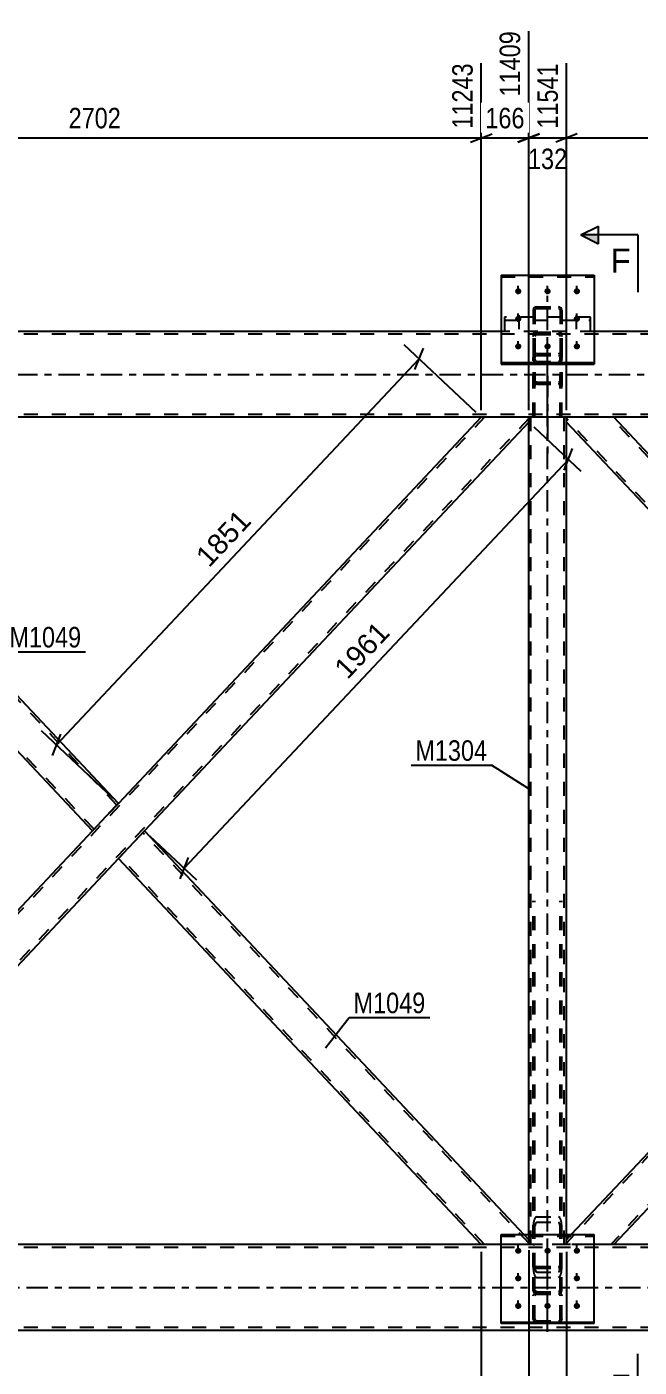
# Model space of a CAD drawing. Header units: millimetres. Extents: x -88 to 753, y -416 to 178.
# Drawn here: x 386.2 to 471.8, y -138.7 to 48.6 of the extents above; entities that cross this region are included whole.
import ezdxf

# ---------------------------------------------------------------- set-up
doc = ezdxf.new("R2010")
doc.units = ezdxf.units.MM
doc.linetypes.add('DXK_LINE_DOT2', pattern=[3.9198, 1.9599, -1.9599])
doc.linetypes.add('DXK_LINE_DOT3', pattern=[5.9187, 2.979, -0.9799, 0.9799, -0.9799])
doc.styles.add('Arial', font='ARIAL.TTF', dxfattribs={"height": 0.2})
doc.styles.add('Arial Narrow', font='ARIALN.TTF', dxfattribs={"height": 0.2})

# ---------------------------------------------------------------- blocks, each defined once
blk = doc.blocks.new('Part-761550090-1788 - 1684')
at = {"color": 2, "linetype": 'Continuous'}
for p, q in [((452.5, -120.22), (465.5, -120.22)), ((452.5, -132.65), (452.5, -120.22)), ((465.5, -132.65), (465.5, -120.22)), ((452.5, -132.43), (465.5, -132.43)), ((465.5, -132.65), (452.5, -132.65))]:
    blk.add_line(p, q, dxfattribs=at)
at = {"color": 7, "linetype": 'DXK_LINE_DOT2'}
blk.add_line((452.5, -120.44), (465.5, -120.44), dxfattribs=at)
blk = doc.blocks.new('Bolt-761550090-1723 - 1684')
at = {"linetype": 'Continuous'}
for points in [[(454.9, -122.89), (454.81, -122.88), (454.72, -122.85), (454.64, -122.81), (454.57, -122.75), (454.52, -122.68), (454.48, -122.6), (454.46, -122.52), (454.46, -122.43), (454.48, -122.35), (454.52, -122.27), (454.57, -122.2), (454.64, -122.14), (454.72, -122.1), (454.81, -122.07), (454.9, -122.06), (454.99, -122.07), (455.08, -122.1), (455.16, -122.14), (455.23, -122.2), (455.28, -122.27), (455.32, -122.35), (455.34, -122.43), (455.34, -122.52), (455.32, -122.6), (455.28, -122.68), (455.23, -122.75), (455.16, -122.81), (455.08, -122.85), (454.99, -122.88)], [(459, -122.89), (458.91, -122.88), (458.82, -122.85), (458.74, -122.81), (458.67, -122.75), (458.62, -122.68), (458.58, -122.6), (458.56, -122.52), (458.56, -122.43), (458.58, -122.35), (458.62, -122.27), (458.67, -122.2), (458.74, -122.14), (458.82, -122.1), (458.91, -122.07), (459, -122.06), (459.09, -122.07), (459.18, -122.1), (459.26, -122.14), (459.33, -122.2), (459.38, -122.27), (459.42, -122.35), (459.44, -122.43), (459.44, -122.52), (459.42, -122.6), (459.38, -122.68), (459.33, -122.75), (459.26, -122.81), (459.18, -122.85), (459.09, -122.88)], [(463.1, -122.89), (463.01, -122.88), (462.92, -122.85), (462.84, -122.81), (462.77, -122.75), (462.72, -122.68), (462.68, -122.6), (462.66, -122.52), (462.66, -122.43), (462.68, -122.35), (462.72, -122.27), (462.77, -122.2), (462.84, -122.14), (462.92, -122.1), (463.01, -122.07), (463.1, -122.06), (463.19, -122.07), (463.28, -122.1), (463.36, -122.14), (463.43, -122.2), (463.48, -122.27), (463.52, -122.35), (463.54, -122.43), (463.54, -122.52), (463.52, -122.6), (463.48, -122.68), (463.43, -122.75), (463.36, -122.81), (463.28, -122.85), (463.19, -122.88)], [(454.9, -126.74), (454.81, -126.73), (454.72, -126.7), (454.64, -126.66), (454.57, -126.6), (454.52, -126.53), (454.48, -126.45), (454.46, -126.37), (454.46, -126.28), (454.48, -126.2), (454.52, -126.12), (454.57, -126.05), (454.64, -125.99), (454.72, -125.95), (454.81, -125.92), (454.9, -125.91), (454.99, -125.92), (455.08, -125.95), (455.16, -125.99), (455.23, -126.05), (455.28, -126.12), (455.32, -126.2), (455.34, -126.28), (455.34, -126.37), (455.32, -126.45), (455.28, -126.53), (455.23, -126.6), (455.16, -126.66), (455.08, -126.7), (454.99, -126.73)], [(463.1, -126.74), (463.01, -126.73), (462.92, -126.7), (462.84, -126.66), (462.77, -126.6), (462.72, -126.53), (462.68, -126.45), (462.66, -126.37), (462.66, -126.28), (462.68, -126.2), (462.72, -126.12), (462.77, -126.05), (462.84, -125.99), (462.92, -125.95), (463.01, -125.92), (463.1, -125.91), (463.19, -125.92), (463.28, -125.95), (463.36, -125.99), (463.43, -126.05), (463.48, -126.12), (463.52, -126.2), (463.54, -126.28), (463.54, -126.37), (463.52, -126.45), (463.48, -126.53), (463.43, -126.6), (463.36, -126.66), (463.28, -126.7), (463.19, -126.73)], [(454.9, -130.59), (454.81, -130.58), (454.72, -130.56), (454.64, -130.51), (454.57, -130.46), (454.52, -130.39), (454.48, -130.31), (454.46, -130.22), (454.46, -130.14), (454.48, -130.05), (454.52, -129.97), (454.57, -129.9), (454.64, -129.84), (454.72, -129.8), (454.81, -129.77), (454.9, -129.76), (454.99, -129.77), (455.08, -129.8), (455.16, -129.84), (455.23, -129.9), (455.28, -129.97), (455.32, -130.05), (455.34, -130.14), (455.34, -130.22), (455.32, -130.31), (455.28, -130.39), (455.23, -130.46), (455.16, -130.51), (455.08, -130.56), (454.99, -130.58)], [(459, -130.59), (458.91, -130.58), (458.82, -130.56), (458.74, -130.51), (458.67, -130.46), (458.62, -130.39), (458.58, -130.31), (458.56, -130.22), (458.56, -130.14), (458.58, -130.05), (458.62, -129.97), (458.67, -129.9), (458.74, -129.84), (458.82, -129.8), (458.91, -129.77), (459, -129.76), (459.09, -129.77), (459.18, -129.8), (459.26, -129.84), (459.33, -129.9), (459.38, -129.97), (459.42, -130.05), (459.44, -130.14), (459.44, -130.22), (459.42, -130.31), (459.38, -130.39), (459.33, -130.46), (459.26, -130.51), (459.18, -130.56), (459.09, -130.58)], [(463.1, -130.59), (463.01, -130.58), (462.92, -130.56), (462.84, -130.51), (462.77, -130.46), (462.72, -130.39), (462.68, -130.31), (462.66, -130.22), (462.66, -130.14), (462.68, -130.05), (462.72, -129.97), (462.77, -129.9), (462.84, -129.84), (462.92, -129.8), (463.01, -129.77), (463.1, -129.76), (463.19, -129.77), (463.28, -129.8), (463.36, -129.84), (463.43, -129.9), (463.48, -129.97), (463.52, -130.05), (463.54, -130.14), (463.54, -130.22), (463.52, -130.31), (463.48, -130.39), (463.43, -130.46), (463.36, -130.51), (463.28, -130.56), (463.19, -130.58)]]:
    blk.add_hatch(color=1, dxfattribs=at).paths.add_polyline_path(points)
at = {"color": 1, "linetype": 'Continuous'}
for p, q in [((454.9, -122.87), (454.9, -121.73)), ((459, -122.87), (459, -121.73)), ((463.1, -122.87), (463.1, -121.73)), ((454.9, -126.72), (454.9, -125.59)), ((463.1, -126.72), (463.1, -125.59)), ((454.9, -130.58), (454.9, -129.44)), ((459, -130.58), (459, -129.44)), ((463.1, -130.58), (463.1, -129.44))]:
    blk.add_line(p, q, dxfattribs=at)
blk = doc.blocks.new('Bolt-761550090-1900 - 1684')
at = {"color": 1, "linetype": 'DXK_LINE_DOT2'}
blk.add_line((455, 8.26), (455, 5.32), dxfattribs=at)
blk = doc.blocks.new('Part-761550090-1738 - 1684')
at = {"color": 7, "linetype": 'DXK_LINE_DOT2'}
for p, q in [((465, 8), (453, 8)), ((453, 8), (453, 6.18)), ((453, 7.55), (465, 7.55)), ((465, 6.18), (465, 8))]:
    blk.add_line(p, q, dxfattribs=at)
blk = doc.blocks.new('Part-761550090-1875 - 1684')
at = {"color": 7, "linetype": 'DXK_LINE_DOT2'}
for p, q in [((457, -124.72), (457, -73.56)), ((457.24, -124.72), (457.24, -73.56)), ((460.76, -124.72), (460.76, -73.56)), ((461, -124.72), (461, -73.56)), ((457.48, -117.71), (457.3, -117.82)), ((457.48, -117.71), (460.52, -117.71)), ((460.7, -117.82), (460.52, -117.71)), ((457.04, -118.64), (457, -119.22)), ((457.24, -119.22), (457.26, -118.93)), ((457.39, -118.52), (457.48, -118.46)), ((457.48, -118.46), (460.52, -118.46)), ((460.52, -118.46), (460.61, -118.52)), ((460.74, -118.93), (460.76, -119.22)), ((461, -119.22), (460.96, -118.64)), ((457, -121.6), (457.24, -121.6)), ((461, -121.6), (460.76, -121.6)), ((457, -124.72), (457.04, -125.3)), ((457.26, -125.01), (457.24, -124.72)), ((457.48, -125.48), (457.39, -125.42)), ((457.48, -125.48), (460.52, -125.48)), ((460.61, -125.42), (460.52, -125.48)), ((460.76, -124.72), (460.74, -125.01)), ((460.96, -125.3), (461, -124.72)), ((457.3, -126.12), (457.39, -126.18)), ((457.39, -126.18), (457.48, -126.23)), ((457.48, -126.23), (460.52, -126.23)), ((460.52, -126.23), (460.69, -126.13)), ((460.69, -126.13), (460.7, -126.12))]:
    blk.add_line(p, q, dxfattribs=at)
for centre, radius, start, end in [((458.87, -118.77), 1.84, 148.9118, 175.8159), ((459.12, -118.77), 1.84, 4.1841, 31.0882), ((458.18, -119), 0.921, 148.9118, 175.8159), ((459.82, -119), 0.921, 4.1841, 31.0882), ((458.87, -125.17), 1.84, 184.1841, 211.0882), ((458.18, -124.95), 0.921, 184.1841, 211.0882), ((459.82, -124.95), 0.921, 328.9118, 355.8159), ((459.12, -125.17), 1.84, 328.9118, 355.8159)]:
    blk.add_arc(centre, radius, start, end, dxfattribs=at)
blk = doc.blocks.new('Bolt-761550090-1901 - 1684')
at = {"color": 1, "linetype": 'DXK_LINE_DOT2'}
blk.add_line((463, 8.26), (463, 5.32), dxfattribs=at)
blk = doc.blocks.new('Part-761550090-1803 - 1684')
at = {"color": 7, "linetype": 'DXK_LINE_DOT2'}
for p, q in [((587.64, -121.6), (-27.5, -121.6)), ((465.5, -121.6), (452.5, -121.6)), ((587.64, -122), (-40, -122)), ((587.64, -133.2), (-40, -133.2))]:
    blk.add_line(p, q, dxfattribs=at)
at = {"color": 2, "linetype": 'Continuous'}
for p, q in [((452.5, -121.6), (225.5, -121.6)), ((581.4, -121.6), (465.5, -121.6)), ((587.64, -133.6), (-40, -133.6))]:
    blk.add_line(p, q, dxfattribs=at)
at = {"color": 7, "linetype": 'DXK_LINE_DOT3'}
blk.add_line((-40, -127.6), (587.64, -127.6), dxfattribs=at)
blk = doc.blocks.new('Part-761550090-1818 - 1684')
at = {"color": 2, "linetype": 'Continuous'}
for p, q in [((452.5, 6), (225.5, 6)), ((587.64, 6), (465.5, 6)), ((581.4, -6), (0, -6))]:
    blk.add_line(p, q, dxfattribs=at)
at = {"color": 7, "linetype": 'DXK_LINE_DOT2'}
for p, q in [((465.5, 6), (452.5, 6)), ((587.64, 5.6), (0, 5.6)), ((587.64, -5.6), (0, -5.6))]:
    blk.add_line(p, q, dxfattribs=at)
at = {"color": 7, "linetype": 'DXK_LINE_DOT3'}
blk.add_line((0, 0), (587.64, 0), dxfattribs=at)
blk = doc.blocks.new('Part-761550090-1859 - 1684')
at = {"color": 7, "linetype": 'DXK_LINE_DOT2'}
for p, q in [((457.3, 9.39), (457.14, 9.29)), ((457.48, 9.42), (457.3, 9.39)), ((457.48, 9.42), (460.52, 9.42)), ((460.7, 9.39), (460.52, 9.42)), ((460.86, 9.29), (460.7, 9.39)), ((457.04, 9.14), (457, 8.97)), ((457, 8.97), (457, 2.07)), ((457.14, 9.29), (457.04, 9.14)), ((457.24, 8.97), (457.26, 9.06)), ((457.24, 8.97), (457.24, 2.07)), ((457.26, 9.06), (457.31, 9.13)), ((457.31, 9.13), (457.39, 9.18)), ((457.39, 9.18), (457.48, 9.2)), ((457.48, 9.2), (460.52, 9.2)), ((460.52, 9.2), (460.61, 9.18)), ((460.61, 9.18), (460.69, 9.13)), ((460.69, 9.13), (460.74, 9.06)), ((460.74, 9.06), (460.76, 8.97)), ((460.76, 8.97), (460.76, 2.07)), ((460.96, 9.14), (460.86, 9.29)), ((461, 8.97), (460.96, 9.14)), ((461, 8.97), (461, 2.07)), ((457, 6.11), (457.04, 5.94)), ((457.04, 5.94), (457.14, 5.79)), ((457.14, 5.79), (457.3, 5.7)), ((457.26, 6.03), (457.24, 6.11)), ((457.31, 5.95), (457.26, 6.03)), ((457.3, 5.78), (457.48, 5.81)), ((457.3, 5.7), (457.48, 5.66)), ((457.39, 5.91), (457.31, 5.95)), ((457.48, 5.89), (457.39, 5.91)), ((457.48, 5.89), (460.52, 5.89)), ((457.48, 5.81), (460.52, 5.81)), ((457.48, 5.66), (460.52, 5.66)), ((460.61, 5.91), (460.52, 5.89)), ((460.52, 5.81), (460.7, 5.78)), ((460.52, 5.66), (460.7, 5.7)), ((460.69, 5.95), (460.61, 5.91)), ((460.74, 6.03), (460.69, 5.95)), ((460.7, 5.7), (460.86, 5.79)), ((460.76, 6.11), (460.74, 6.03)), ((460.86, 5.79), (460.96, 5.94)), ((460.96, 5.94), (461, 6.11)), ((457, 5.3), (457.04, 5.5)), ((457.26, 5.4), (457.24, 5.3)), ((457.31, 5.48), (457.26, 5.4)), ((457.39, 5.54), (457.31, 5.48)), ((457.48, 5.56), (457.39, 5.54)), ((457.48, 5.56), (460.52, 5.56)), ((460.61, 5.54), (460.52, 5.56)), ((460.69, 5.48), (460.61, 5.54)), ((460.74, 5.4), (460.69, 5.48)), ((460.76, 5.3), (460.74, 5.4)), ((460.96, 5.5), (461, 5.3)), ((457.04, 1.87), (457, 2.07)), ((457.24, 2.07), (457.26, 1.97)), ((457.26, 1.97), (457.31, 1.89)), ((457.31, 1.89), (457.39, 1.83)), ((460.61, 1.83), (460.69, 1.89)), ((460.69, 1.89), (460.74, 1.97)), ((460.74, 1.97), (460.76, 2.07)), ((461, 2.07), (460.96, 1.87)), ((457.48, 1.56), (457.3, 1.6)), ((457.39, 1.83), (457.48, 1.81)), ((457.48, 1.81), (460.52, 1.81)), ((457.48, 1.56), (460.52, 1.56)), ((460.52, 1.81), (460.61, 1.83)), ((460.7, 1.6), (460.52, 1.56))]:
    blk.add_line(p, q, dxfattribs=at)
at = {"color": 7, "linetype": 'DXK_LINE_DOT3'}
blk.add_line((459, 0.27), (459, 10.96), dxfattribs=at)
at = {"color": 7, "linetype": 'DXK_LINE_DOT2'}
for centre, start, end in [((457.5, 5.32), 114.32, 159.2417), ((460.5, 5.32), 20.7583, 65.68), ((457.5, 2.05), 200.7583, 245.68), ((460.5, 2.05), 294.32, 339.2417)]:
    blk.add_arc(centre, 0.496, start, end, dxfattribs=at)
blk = doc.blocks.new('Part-761550090-1860 - 1684')
at = {"color": 7, "linetype": 'DXK_LINE_DOT3'}
blk.add_line((459, -133.82), (459, -123.12), dxfattribs=at)
at = {"color": 7, "linetype": 'DXK_LINE_DOT2'}
for p, q in [((457.04, -124.94), (457, -125.12)), ((457, -132.02), (457, -125.12)), ((457.14, -124.8), (457.04, -124.94)), ((457.3, -124.7), (457.14, -124.8)), ((457.24, -125.12), (457.26, -125.03)), ((457.24, -132.02), (457.24, -125.12)), ((457.26, -125.03), (457.31, -124.96)), ((457.48, -124.67), (457.3, -124.7)), ((457.31, -124.96), (457.39, -124.91)), ((457.39, -124.91), (457.48, -124.89)), ((457.48, -124.67), (460.52, -124.67)), ((457.48, -124.89), (460.52, -124.89)), ((460.7, -124.7), (460.52, -124.67)), ((460.52, -124.89), (460.61, -124.91)), ((460.61, -124.91), (460.69, -124.96)), ((460.69, -124.96), (460.74, -125.03)), ((460.86, -124.8), (460.7, -124.7)), ((460.74, -125.03), (460.76, -125.12)), ((460.76, -132.02), (460.76, -125.12)), ((460.96, -124.94), (460.86, -124.8)), ((461, -125.12), (460.96, -124.94)), ((461, -132.02), (461, -125.12)), ((457, -127.97), (457.04, -128.15)), ((457, -128.78), (457.04, -128.59)), ((457.04, -128.15), (457.14, -128.29)), ((457.14, -128.29), (457.3, -128.39)), ((457.26, -128.06), (457.24, -127.97)), ((457.26, -128.68), (457.24, -128.78)), ((457.31, -128.13), (457.26, -128.06)), ((457.31, -128.6), (457.26, -128.68)), ((457.3, -128.31), (457.48, -128.27)), ((457.3, -128.39), (457.48, -128.42)), ((457.39, -128.18), (457.31, -128.13)), ((457.39, -128.55), (457.31, -128.6)), ((457.48, -128.2), (457.39, -128.18)), ((457.48, -128.53), (457.39, -128.55)), ((457.48, -128.2), (460.52, -128.2)), ((457.48, -128.27), (460.52, -128.27)), ((457.48, -128.42), (460.52, -128.42)), ((457.48, -128.53), (460.52, -128.53)), ((460.61, -128.18), (460.52, -128.2)), ((460.52, -128.27), (460.7, -128.31)), ((460.52, -128.42), (460.7, -128.39)), ((460.61, -128.55), (460.52, -128.53)), ((460.69, -128.13), (460.61, -128.18)), ((460.69, -128.6), (460.61, -128.55)), ((460.74, -128.06), (460.69, -128.13)), ((460.74, -128.68), (460.69, -128.6)), ((460.7, -128.39), (460.86, -128.29)), ((460.76, -127.97), (460.74, -128.06)), ((460.76, -128.78), (460.74, -128.68)), ((460.86, -128.29), (460.96, -128.15)), ((460.96, -128.15), (461, -127.97)), ((460.96, -128.59), (461, -128.78)), ((457.04, -132.21), (457, -132.02)), ((457.24, -132.02), (457.26, -132.12)), ((457.26, -132.12), (457.31, -132.2)), ((457.48, -132.53), (457.3, -132.49)), ((457.31, -132.2), (457.39, -132.25)), ((457.39, -132.25), (457.48, -132.27)), ((457.48, -132.27), (460.52, -132.27)), ((457.48, -132.53), (460.52, -132.53)), ((460.52, -132.27), (460.61, -132.25)), ((460.7, -132.49), (460.52, -132.53)), ((460.61, -132.25), (460.69, -132.2)), ((460.69, -132.2), (460.74, -132.12)), ((460.74, -132.12), (460.76, -132.02)), ((461, -132.02), (460.96, -132.21))]:
    blk.add_line(p, q, dxfattribs=at)
for centre, start, end in [((457.5, -128.76), 114.32, 159.2417), ((460.5, -128.76), 20.7583, 65.68), ((457.5, -132.04), 200.7583, 245.68), ((460.5, -132.04), 294.32, 339.2417)]:
    blk.add_arc(centre, 0.496, start, end, dxfattribs=at)
blk = doc.blocks.new('Bolt-761550090-1899 - 1684')
at = {"linetype": 'Continuous'}
for points in [[(454.9, 11.2), (454.81, 11.21), (454.72, 11.24), (454.64, 11.28), (454.57, 11.34), (454.52, 11.41), (454.48, 11.49), (454.46, 11.57), (454.46, 11.66), (454.48, 11.74), (454.52, 11.82), (454.57, 11.89), (454.64, 11.95), (454.72, 11.99), (454.81, 12.02), (454.9, 12.03), (454.99, 12.02), (455.08, 11.99), (455.16, 11.95), (455.23, 11.89), (455.28, 11.82), (455.32, 11.74), (455.34, 11.66), (455.34, 11.57), (455.32, 11.49), (455.28, 11.41), (455.23, 11.34), (455.16, 11.28), (455.08, 11.24), (454.99, 11.21)], [(459, 11.2), (458.91, 11.21), (458.82, 11.24), (458.74, 11.28), (458.67, 11.34), (458.62, 11.41), (458.58, 11.49), (458.56, 11.57), (458.56, 11.66), (458.58, 11.74), (458.62, 11.82), (458.67, 11.89), (458.74, 11.95), (458.82, 11.99), (458.91, 12.02), (459, 12.03), (459.09, 12.02), (459.18, 11.99), (459.26, 11.95), (459.33, 11.89), (459.38, 11.82), (459.42, 11.74), (459.44, 11.66), (459.44, 11.57), (459.42, 11.49), (459.38, 11.41), (459.33, 11.34), (459.26, 11.28), (459.18, 11.24), (459.09, 11.21)], [(463.1, 11.2), (463.01, 11.21), (462.92, 11.24), (462.84, 11.28), (462.77, 11.34), (462.72, 11.41), (462.68, 11.49), (462.66, 11.57), (462.66, 11.66), (462.68, 11.74), (462.72, 11.82), (462.77, 11.89), (462.84, 11.95), (462.92, 11.99), (463.01, 12.02), (463.1, 12.03), (463.19, 12.02), (463.28, 11.99), (463.36, 11.95), (463.43, 11.89), (463.48, 11.82), (463.52, 11.74), (463.54, 11.66), (463.54, 11.57), (463.52, 11.49), (463.48, 11.41), (463.43, 11.34), (463.36, 11.28), (463.28, 11.24), (463.19, 11.21)], [(454.9, 7.35), (454.81, 7.36), (454.72, 7.38), (454.64, 7.43), (454.57, 7.48), (454.52, 7.55), (454.48, 7.63), (454.46, 7.72), (454.46, 7.8), (454.48, 7.89), (454.52, 7.97), (454.57, 8.04), (454.64, 8.1), (454.72, 8.14), (454.81, 8.17), (454.9, 8.17), (454.99, 8.17), (455.08, 8.14), (455.16, 8.1), (455.23, 8.04), (455.28, 7.97), (455.32, 7.89), (455.34, 7.8), (455.34, 7.72), (455.32, 7.63), (455.28, 7.55), (455.23, 7.48), (455.16, 7.43), (455.08, 7.38), (454.99, 7.36)], [(463.1, 7.35), (463.01, 7.36), (462.92, 7.38), (462.84, 7.43), (462.77, 7.48), (462.72, 7.55), (462.68, 7.63), (462.66, 7.72), (462.66, 7.8), (462.68, 7.89), (462.72, 7.97), (462.77, 8.04), (462.84, 8.1), (462.92, 8.14), (463.01, 8.17), (463.1, 8.17), (463.19, 8.17), (463.28, 8.14), (463.36, 8.1), (463.43, 8.04), (463.48, 7.97), (463.52, 7.89), (463.54, 7.8), (463.54, 7.72), (463.52, 7.63), (463.48, 7.55), (463.43, 7.48), (463.36, 7.43), (463.28, 7.38), (463.19, 7.36)], [(454.9, 3.49), (454.81, 3.5), (454.72, 3.53), (454.64, 3.57), (454.57, 3.63), (454.52, 3.7), (454.48, 3.78), (454.46, 3.86), (454.46, 3.95), (454.48, 4.04), (454.52, 4.11), (454.57, 4.18), (454.64, 4.24), (454.72, 4.29), (454.81, 4.31), (454.9, 4.32), (454.99, 4.31), (455.08, 4.29), (455.16, 4.24), (455.23, 4.18), (455.28, 4.11), (455.32, 4.04), (455.34, 3.95), (455.34, 3.86), (455.32, 3.78), (455.28, 3.7), (455.23, 3.63), (455.16, 3.57), (455.08, 3.53), (454.99, 3.5)], [(459, 3.49), (458.91, 3.5), (458.82, 3.53), (458.74, 3.57), (458.67, 3.63), (458.62, 3.7), (458.58, 3.78), (458.56, 3.86), (458.56, 3.95), (458.58, 4.04), (458.62, 4.11), (458.67, 4.18), (458.74, 4.24), (458.82, 4.29), (458.91, 4.31), (459, 4.32), (459.09, 4.31), (459.18, 4.29), (459.26, 4.24), (459.33, 4.18), (459.38, 4.11), (459.42, 4.04), (459.44, 3.95), (459.44, 3.86), (459.42, 3.78), (459.38, 3.7), (459.33, 3.63), (459.26, 3.57), (459.18, 3.53), (459.09, 3.5)], [(463.1, 3.49), (463.01, 3.5), (462.92, 3.53), (462.84, 3.57), (462.77, 3.63), (462.72, 3.7), (462.68, 3.78), (462.66, 3.86), (462.66, 3.95), (462.68, 4.04), (462.72, 4.11), (462.77, 4.18), (462.84, 4.24), (462.92, 4.29), (463.01, 4.31), (463.1, 4.32), (463.19, 4.31), (463.28, 4.29), (463.36, 4.24), (463.43, 4.18), (463.48, 4.11), (463.52, 4.04), (463.54, 3.95), (463.54, 3.86), (463.52, 3.78), (463.48, 3.7), (463.43, 3.63), (463.36, 3.57), (463.28, 3.53), (463.19, 3.5)]]:
    blk.add_hatch(color=1, dxfattribs=at).paths.add_polyline_path(points)
at = {"color": 1, "linetype": 'Continuous'}
for p, q in [((454.9, 11.22), (454.9, 12.35)), ((459, 11.22), (459, 12.35)), ((463.1, 11.22), (463.1, 12.35)), ((454.9, 7.36), (454.9, 8.5)), ((463.1, 7.36), (463.1, 8.5)), ((454.9, 3.51), (454.9, 4.65)), ((459, 3.51), (459, 4.65)), ((463.1, 3.51), (463.1, 4.65))]:
    blk.add_line(p, q, dxfattribs=at)
blk = doc.blocks.new('Part-761550090-1917 - 1684')
at = {"color": 2, "linetype": 'Continuous'}
for p, q in [((399, -67.65), (402.62, -63.8)), ((402.62, -63.8), (455.68, -120.22)), ((449.73, -121.6), (399, -67.65))]:
    blk.add_line(p, q, dxfattribs=at)
at = {"color": 7, "linetype": 'DXK_LINE_DOT2'}
for p, q in [((456.36, -121.41), (402.4, -64.03)), ((399.22, -67.42), (399.24, -67.4)), ((450.17, -121.6), (399.22, -67.42)), ((456.36, -121.6), (449.73, -121.6)), ((455.68, -120.22), (456.36, -120.94)), ((456.36, -120.94), (456.36, -121.6))]:
    blk.add_line(p, q, dxfattribs=at)
blk = doc.blocks.new('Part-761550090-1992 - 1684')
at = {"color": 7, "linetype": 'DXK_LINE_DOT3'}
blk.add_line((459, -131.6), (459, 4), dxfattribs=at)
at = {"color": 7, "linetype": 'DXK_LINE_DOT2'}
for p, q in [((461.64, -6), (456.36, -6)), ((456.36, -6.66), (456.36, -6)), ((456.68, -121.6), (456.68, -6)), ((461.32, -121.6), (461.32, -6)), ((461.64, -6.66), (461.64, -6)), ((456.36, -121.6), (456.36, -120.22)), ((461.64, -121.6), (456.36, -121.6)), ((461.64, -121.6), (461.64, -120.22))]:
    blk.add_line(p, q, dxfattribs=at)
at = {"color": 2, "linetype": 'Continuous'}
for p, q in [((456.36, -120.22), (456.36, -6.66)), ((461.64, -120.22), (461.64, -6.66))]:
    blk.add_line(p, q, dxfattribs=at)
blk = doc.blocks.new('Part-761550090-2017 - 1684')
at = {"color": 7, "linetype": 'DXK_LINE_DOT3'}
blk.add_line((459, -4.29), (459, 4.19), dxfattribs=at)
at = {"color": 7, "linetype": 'DXK_LINE_DOT2'}
for p, q in [((457.04, 2.59), (457, 2.39)), ((457, -5.91), (457, 2.39)), ((457.24, 2.39), (457.26, 2.49)), ((457.24, -5.91), (457.24, 2.39)), ((457.26, 2.49), (457.31, 2.58)), ((457.48, 2.91), (457.3, 2.87)), ((457.31, 2.58), (457.39, 2.63)), ((457.39, 2.63), (457.48, 2.65)), ((457.48, 2.91), (460.52, 2.91)), ((457.48, 2.65), (460.52, 2.65)), ((460.7, 2.87), (460.52, 2.91)), ((460.52, 2.65), (460.61, 2.63)), ((460.61, 2.63), (460.69, 2.58)), ((460.69, 2.58), (460.74, 2.49)), ((460.74, 2.49), (460.76, 2.39)), ((460.76, -5.91), (460.76, 2.39)), ((461, 2.39), (460.96, 2.59)), ((461, -5.91), (461, 2.39)), ((457, -0.84), (457.04, -1.04)), ((457.26, -0.94), (457.24, -0.84)), ((457.31, -1.02), (457.26, -0.94)), ((457.3, -1.31), (457.48, -1.35)), ((457.39, -1.08), (457.31, -1.02)), ((457.48, -1.1), (457.39, -1.08)), ((457.48, -1.1), (460.52, -1.1)), ((457.48, -1.35), (460.52, -1.35)), ((460.61, -1.08), (460.52, -1.1)), ((460.52, -1.35), (460.7, -1.31)), ((460.69, -1.02), (460.61, -1.08)), ((460.74, -0.94), (460.69, -1.02)), ((460.76, -0.84), (460.74, -0.94)), ((460.96, -1.04), (461, -0.84))]:
    blk.add_line(p, q, dxfattribs=at)
for centre, start, end in [((457.5, 2.41), 114.3238, 159.2452), ((460.5, 2.41), 20.7548, 65.6762), ((457.5, -0.86), 200.7548, 245.6762), ((460.5, -0.86), 294.3238, 339.2452)]:
    blk.add_arc(centre, 0.496, start, end, dxfattribs=at)
blk = doc.blocks.new('Part-761550090-2018 - 1684')
at = {"color": 7, "linetype": 'DXK_LINE_DOT2'}
for p, q in [((457, 4.23), (457, -2.16)), ((457.24, 4.23), (457.24, -2.16)), ((460.76, 4.23), (460.76, -2.16)), ((461, 4.23), (461, -2.16)), ((457.03, -1.35), (457, -1.42)), ((457.14, -1.3), (457.03, -1.35)), ((457.29, -1.26), (457.14, -1.3)), ((457.24, -1.42), (457.26, -1.38)), ((457.26, -1.38), (457.31, -1.36)), ((457.48, -1.25), (457.29, -1.26)), ((457.31, -1.36), (457.39, -1.34)), ((457.39, -1.34), (457.48, -1.33)), ((457.48, -1.25), (460.52, -1.25)), ((457.48, -1.33), (460.52, -1.33)), ((460.7, -1.26), (460.52, -1.25)), ((460.52, -1.33), (460.61, -1.34)), ((460.61, -1.34), (460.69, -1.36)), ((460.69, -1.36), (460.74, -1.38)), ((460.86, -1.3), (460.7, -1.26)), ((460.74, -1.38), (460.76, -1.42)), ((460.96, -1.35), (460.86, -1.3)), ((461, -1.42), (460.96, -1.35))]:
    blk.add_line(p, q, dxfattribs=at)
at = {"color": 7, "linetype": 'DXK_LINE_DOT3'}
blk.add_line((459, -0.21), (459, -11.33), dxfattribs=at)
blk = doc.blocks.new('Part-761550090-2021 - 1684')
at = {"color": 2, "linetype": 'Continuous'}
for p, q in [((452.5, 13.87), (465.5, 13.87)), ((452.5, 13.87), (452.5, 1.43)), ((465.5, 13.87), (465.5, 1.43)), ((452.5, 1.65), (465.5, 1.65)), ((452.5, 1.43), (465.5, 1.43))]:
    blk.add_line(p, q, dxfattribs=at)
at = {"color": 7, "linetype": 'DXK_LINE_DOT2'}
blk.add_line((452.5, 13.65), (465.5, 13.65), dxfattribs=at)
blk = doc.blocks.new('Part-761550090-2068 - 1684')
at = {"color": 7, "linetype": 'DXK_LINE_DOT2'}
for p, q in [((450.17, -6), (341.64, -121.41)), ((456.36, -6.19), (347.83, -121.6)), ((456.36, -6), (449.73, -6)), ((399, -59.95), (395.38, -63.8)), ((402.62, -63.8), (399, -67.65)), ((348.27, -121.6), (341.64, -121.6))]:
    blk.add_line(p, q, dxfattribs=at)
at = {"color": 2, "linetype": 'Continuous'}
for p, q in [((449.73, -6), (399, -59.95)), ((456.36, -6.66), (402.62, -63.8)), ((456.36, -6.66), (456.36, -6)), ((395.38, -63.8), (341.64, -120.94)), ((399, -67.65), (348.27, -121.6)), ((341.64, -121.6), (341.64, -120.94))]:
    blk.add_line(p, q, dxfattribs=at)
blk = doc.blocks.new('Part-761550090-2073 - 1684')
at = {"color": 2, "linetype": 'Continuous'}
for p, q in [((341.64, -6.66), (341.64, -6)), ((395.38, -63.8), (341.64, -6.66)), ((399, -59.95), (348.27, -6)), ((398.56, -60.41), (395.38, -63.8)), ((399, -59.95), (398.56, -60.41))]:
    blk.add_line(p, q, dxfattribs=at)
at = {"color": 7, "linetype": 'DXK_LINE_DOT2'}
for p, q in [((348.27, -6), (341.64, -6)), ((395.6, -63.57), (341.64, -6.19)), ((398.78, -60.18), (347.83, -6)), ((398.97, -59.98), (398.56, -60.41)), ((395.6, -63.57), (395.61, -63.55))]:
    blk.add_line(p, q, dxfattribs=at)
blk = doc.blocks.new('Part-761550090-2078 - 1684')
at = {"color": 2, "linetype": 'Continuous'}
for p, q in [((461.64, -6.66), (461.64, -6)), ((515.38, -63.8), (461.64, -6.66)), ((519, -59.95), (468.27, -6)), ((518.56, -60.41), (515.38, -63.8)), ((519, -59.95), (518.56, -60.41))]:
    blk.add_line(p, q, dxfattribs=at)
at = {"color": 7, "linetype": 'DXK_LINE_DOT2'}
for p, q in [((468.27, -6), (461.64, -6)), ((515.6, -63.57), (461.64, -6.19)), ((518.78, -60.18), (467.83, -6)), ((518.97, -59.98), (518.56, -60.41)), ((515.6, -63.57), (515.61, -63.55))]:
    blk.add_line(p, q, dxfattribs=at)
blk = doc.blocks.new('Part-761550090-2093 - 1684')
at = {"color": 7, "linetype": 'DXK_LINE_DOT2'}
for p, q in [((570.17, -6), (461.64, -121.41)), ((576.36, -6.19), (467.83, -121.6)), ((576.36, -6), (569.73, -6)), ((519, -59.95), (515.38, -63.8)), ((522.62, -63.8), (519, -67.65)), ((462.32, -120.22), (461.64, -120.94)), ((461.64, -121.6), (461.64, -120.94)), ((468.27, -121.6), (461.64, -121.6))]:
    blk.add_line(p, q, dxfattribs=at)
at = {"color": 2, "linetype": 'Continuous'}
for p, q in [((569.73, -6), (519, -59.95)), ((576.36, -6.66), (522.62, -63.8)), ((576.36, -6.66), (576.36, -6)), ((515.38, -63.8), (462.32, -120.22)), ((519, -67.65), (468.27, -121.6))]:
    blk.add_line(p, q, dxfattribs=at)
blk = doc.blocks.new('StraightDimension-761550090-15887 - 1684')
at = {"color": 7, "linetype": 'Continuous'}
for p, q in [((456.36, -5), (456.36, 47.97)), ((461.64, -5), (461.64, 43.47)), ((454.86, 32.43), (457.86, 33.63)), ((456.36, 33.03), (461.64, 33.03)), ((463.14, 33.63), (460.14, 32.43))]:
    blk.add_line(p, q, dxfattribs=at)
at = {"color": 0, "linetype": 'Continuous'}
blk.add_wipeout([(461.04, 44.07), (456.84, 44.07), (456.84, 33.73), (461.04, 33.73)], dxfattribs=at)
at = {"color": 0}
blk.add_wipeout([(462.34, 28.08), (462.34, 32.28), (455.66, 32.28), (455.66, 28.08)], dxfattribs=at)
at = {"color": 3, "linetype": 'Continuous', "style": 'Arial Narrow'}
blk.add_text('11541', height=2.863, rotation=90.0002, dxfattribs=at).set_placement((460.44, 34.33))
at = {"color": 3, "style": 'Arial Narrow'}
blk.add_text('132', height=2.863, dxfattribs=at).set_placement((456.26, 28.68))
blk = doc.blocks.new('StraightDimension-761550090-15889 - 1684')
at = {"color": 7, "linetype": 'Continuous'}
for p, q in [((449.73, -5), (449.73, 43.47)), ((341.64, -5), (341.64, 41.64)), ((343.14, 33.63), (340.14, 32.43)), ((341.64, 33.03), (449.73, 33.03)), ((448.23, 32.43), (451.23, 33.63))]:
    blk.add_line(p, q, dxfattribs=at)
at = {"color": 0, "linetype": 'Continuous'}
blk.add_wipeout([(449.13, 44.07), (444.93, 44.07), (444.93, 33.73), (449.13, 33.73)], dxfattribs=at)
at = {"color": 0}
blk.add_wipeout([(399.94, 33.78), (399.94, 37.98), (391.43, 37.98), (391.43, 33.78)], dxfattribs=at)
at = {"color": 3, "linetype": 'Continuous', "style": 'Arial Narrow'}
blk.add_text('11243', height=2.863, rotation=90.0002, dxfattribs=at).set_placement((448.53, 34.33))
at = {"color": 3, "style": 'Arial Narrow'}
blk.add_text('2702', height=2.863, dxfattribs=at).set_placement((392.03, 34.38))
blk = doc.blocks.new('StraightDimension-761550090-15522 - 1684')
at = {"color": 7, "linetype": 'Continuous'}
for p, q in [((461.64, -122.6), (461.64, -167.63)), ((569.73, -122.6), (569.73, -163.13)), ((463.14, -152.08), (460.14, -153.28)), ((461.64, -152.68), (569.73, -152.68)), ((568.23, -153.28), (571.23, -152.08))]:
    blk.add_line(p, q, dxfattribs=at)
at = {"color": 0}
blk.add_wipeout([(519.94, -151.93), (519.94, -147.73), (511.43, -147.73), (511.43, -151.93)], dxfattribs=at)
at = {"color": 0, "linetype": 'Continuous'}
blk.add_wipeout([(569.13, -153.38), (564.93, -153.38), (564.93, -163.73), (569.13, -163.73)], dxfattribs=at)
at = {"color": 3, "style": 'Arial Narrow'}
blk.add_text('2702', height=2.863, dxfattribs=at).set_placement((512.03, -151.33))
at = {"color": 3, "linetype": 'Continuous', "style": 'Arial Narrow'}
blk.add_text('15243', height=2.863, rotation=90.0002, dxfattribs=at).set_placement((568.53, -163.13))
blk = doc.blocks.new('StraightDimension-761550090-15523 - 1684')
at = {"color": 7, "linetype": 'Continuous'}
for p, q in [((456.36, -122.41), (456.36, -167.63)), ((461.64, -122.6), (461.64, -167.63)), ((454.86, -153.28), (457.86, -152.08)), ((456.36, -152.68), (461.64, -152.68)), ((463.14, -152.08), (460.14, -153.28))]:
    blk.add_line(p, q, dxfattribs=at)
at = {"color": 0}
blk.add_wipeout([(462.34, -157.63), (462.34, -153.43), (455.66, -153.43), (455.66, -157.63)], dxfattribs=at)
at = {"color": 0, "linetype": 'Continuous'}
blk.add_wipeout([(461.04, -157.88), (456.84, -157.88), (456.84, -168.23), (461.04, -168.23)], dxfattribs=at)
at = {"color": 3, "style": 'Arial Narrow'}
blk.add_text('132', height=2.863, dxfattribs=at).set_placement((456.26, -157.03))
at = {"color": 3, "linetype": 'Continuous', "style": 'Arial Narrow'}
blk.add_text('12541', height=2.863, rotation=90.0002, dxfattribs=at).set_placement((460.44, -167.63))
blk = doc.blocks.new('StraightDimension-761550090-15524 - 1684')
at = {"color": 7, "linetype": 'Continuous'}
for p, q in [((449.73, -122.6), (449.73, -163.13)), ((456.36, -122.41), (456.36, -167.63)), ((448.23, -153.28), (451.23, -152.08)), ((449.73, -152.68), (456.36, -152.68)), ((457.86, -152.08), (454.86, -153.28))]:
    blk.add_line(p, q, dxfattribs=at)
at = {"color": 0}
blk.add_wipeout([(456.39, -151.93), (456.39, -147.73), (449.7, -147.73), (449.7, -151.93)], dxfattribs=at)
at = {"color": 0, "linetype": 'Continuous'}
blk.add_wipeout([(455.76, -157.88), (451.56, -157.88), (451.56, -168.23), (455.76, -168.23)], dxfattribs=at)
at = {"color": 3, "style": 'Arial Narrow'}
blk.add_text('166', height=2.863, dxfattribs=at).set_placement((450.3, -151.33))
at = {"color": 3, "linetype": 'Continuous', "style": 'Arial Narrow'}
blk.add_text('12409', height=2.863, rotation=90.0002, dxfattribs=at).set_placement((455.16, -167.63))
blk = doc.blocks.new('StraightDimension-761550090-15525 - 1684')
at = {"color": 7, "linetype": 'Continuous'}
for p, q in [((341.64, -122.6), (341.64, -165.8)), ((449.73, -122.6), (449.73, -163.13)), ((343.14, -152.08), (340.14, -153.28)), ((341.64, -152.68), (449.73, -152.68)), ((448.23, -153.28), (451.23, -152.08))]:
    blk.add_line(p, q, dxfattribs=at)
at = {"color": 0}
blk.add_wipeout([(399.94, -151.93), (399.94, -147.73), (391.43, -147.73), (391.43, -151.93)], dxfattribs=at)
at = {"color": 0, "linetype": 'Continuous'}
blk.add_wipeout([(449.13, -153.38), (444.93, -153.38), (444.93, -163.73), (449.13, -163.73)], dxfattribs=at)
at = {"color": 3, "style": 'Arial Narrow'}
blk.add_text('2702', height=2.863, dxfattribs=at).set_placement((392.03, -151.33))
at = {"color": 3, "linetype": 'Continuous', "style": 'Arial Narrow'}
blk.add_text('12243', height=2.863, rotation=90.0002, dxfattribs=at).set_placement((448.53, -163.13))
blk = doc.blocks.new('StraightDimension-761550090-15886 - 1684')
at = {"color": 7, "linetype": 'Continuous'}
for p, q in [((461.64, -5), (461.64, 43.47)), ((569.73, -5), (569.73, 43.47)), ((463.14, 33.63), (460.14, 32.43)), ((461.64, 33.03), (569.73, 33.03)), ((568.23, 32.43), (571.23, 33.63))]:
    blk.add_line(p, q, dxfattribs=at)
at = {"color": 0, "linetype": 'Continuous'}
blk.add_wipeout([(569.13, 44.07), (564.93, 44.07), (564.93, 33.73), (569.13, 33.73)], dxfattribs=at)
at = {"color": 0}
blk.add_wipeout([(519.94, 33.78), (519.94, 37.98), (511.43, 37.98), (511.43, 33.78)], dxfattribs=at)
at = {"color": 3, "linetype": 'Continuous', "style": 'Arial Narrow'}
blk.add_text('14243', height=2.863, rotation=90.0002, dxfattribs=at).set_placement((568.53, 34.33))
at = {"color": 3, "style": 'Arial Narrow'}
blk.add_text('2702', height=2.863, dxfattribs=at).set_placement((512.03, 34.38))
blk = doc.blocks.new('StraightDimension-761550090-15888 - 1684')
at = {"color": 7, "linetype": 'Continuous'}
for p, q in [((456.36, -5), (456.36, 47.97)), ((449.73, -5), (449.73, 43.47)), ((448.23, 32.43), (451.23, 33.63)), ((449.73, 33.03), (456.36, 33.03)), ((457.86, 33.63), (454.86, 32.43))]:
    blk.add_line(p, q, dxfattribs=at)
at = {"color": 0}
blk.add_wipeout([(456.39, 33.78), (456.39, 37.98), (449.7, 37.98), (449.7, 33.78)], dxfattribs=at)
at = {"color": 3, "style": 'Arial Narrow'}
blk.add_text('166', height=2.863, dxfattribs=at).set_placement((450.3, 34.38))
at = {"color": 0, "linetype": 'Continuous'}
blk.add_wipeout([(455.76, 48.57), (451.56, 48.57), (451.56, 38.23), (455.76, 38.23)], dxfattribs=at)
at = {"color": 3, "linetype": 'Continuous', "style": 'Arial Narrow'}
blk.add_text('11409', height=2.863, rotation=90.0002, dxfattribs=at).set_placement((455.16, 38.83))
blk = doc.blocks.new('StraightDimension-761550090-16400 - 1684')
at = {"color": 7, "linetype": 'Continuous'}
for p, q in [((449, -5.31), (438.97, 4.12)), ((390.32, -51.78), (441.05, 2.17)), ((440.46, 0.66), (441.64, 3.67)), ((398.27, -59.26), (388.24, -49.83)), ((390.91, -50.28), (389.73, -53.28))]:
    blk.add_line(p, q, dxfattribs=at)
at = {"color": 0}
blk.add_wipeout([(418.59, -20.62), (415.53, -17.74), (408.62, -25.09), (411.68, -27.97)], dxfattribs=at)
at = {"color": 3, "style": 'Arial'}
blk.add_text('1851', height=2.865, rotation=46.7591, dxfattribs=at).set_placement((411.65, -27.12))
blk = doc.blocks.new('StraightDimension-761550090-16421 - 1684')
at = {"color": 7, "linetype": 'Continuous'}
for p, q in [((457.09, -7.35), (463.66, -13.52)), ((461.32, -13.38), (462.5, -10.38)), ((408.17, -69.02), (461.91, -11.88)), ((403.35, -64.49), (409.92, -70.66)), ((408.76, -67.52), (407.58, -70.52))]:
    blk.add_line(p, q, dxfattribs=at)
at = {"color": 0}
blk.add_wipeout([(437.95, -36.26), (434.89, -33.38), (427.98, -40.74), (431.04, -43.61)], dxfattribs=at)
at = {"color": 3, "style": 'Arial'}
blk.add_text('1961', height=2.865, rotation=46.7591, dxfattribs=at).set_placement((431.01, -42.76))
blk = doc.blocks.new('Mark-761550090-2069 - 1684')
at = {"color": 0}
blk.add_wipeout([(393.81, -38.16), (393.81, -35.16), (383.75, -35.16), (383.75, -38.16)], dxfattribs=at)
blk.add_wipeout([(393.81, -38.16), (393.81, -35.16), (383.75, -35.16), (383.75, -38.16)], dxfattribs=at)
at = {"color": 30, "linetype": 'Continuous'}
for p, q in [((379.71, -41.35), (383.15, -38.76)), ((383.15, -38.76), (394.41, -38.76))]:
    blk.add_line(p, q, dxfattribs=at)
at = {"color": 3, "style": 'Arial Narrow'}
blk.add_text('M1049', height=2.863, dxfattribs=at).set_placement((383.75, -38.16))
blk = doc.blocks.new('Mark-761550090-1913 - 1684')
at = {"color": 0}
blk.add_wipeout([(441.93, -89.27), (441.93, -86.27), (431.87, -86.27), (431.87, -89.27)], dxfattribs=at)
blk.add_wipeout([(441.93, -89.27), (441.93, -86.27), (431.87, -86.27), (431.87, -89.27)], dxfattribs=at)
at = {"color": 30, "linetype": 'Continuous'}
for p, q in [((427.95, -94.12), (431.27, -89.87)), ((431.27, -89.87), (442.53, -89.87))]:
    blk.add_line(p, q, dxfattribs=at)
at = {"color": 3, "style": 'Arial Narrow'}
blk.add_text('M1049', height=2.863, dxfattribs=at).set_placement((431.87, -89.27))
blk = doc.blocks.new('Mark-761550090-1988 - 1684')
at = {"color": 0}
blk.add_wipeout([(450.56, -54), (450.56, -51), (440.51, -51), (440.51, -54)], dxfattribs=at)
blk.add_wipeout([(450.56, -54), (450.56, -51), (440.51, -51), (440.51, -54)], dxfattribs=at)
at = {"color": 30, "linetype": 'Continuous'}
for p in [(439.91, -54.6), (456.36, -57.93)]:
    blk.add_line(p, (451.16, -54.6), dxfattribs=at)
at = {"color": 3, "style": 'Arial Narrow'}
blk.add_text('M1304', height=2.863, dxfattribs=at).set_placement((440.51, -54))
blk = doc.blocks.new('SectionMark-761550090-3273 - 1684')
at = {"linetype": 'Continuous'}
for points in [[(466.14, 19.48), (466.14, 18.23), (463.64, 19.48)], [(466.14, -143.62), (466.14, -144.87), (463.64, -144.87)]]:
    blk.add_hatch(color=6, dxfattribs=at).paths.add_polyline_path(points)
at = {"color": 6, "linetype": 'Continuous'}
for p, q in [((463.64, 19.48), (466.14, 20.73)), ((466.14, 18.23), (466.14, 20.73)), ((471.64, 19.48), (463.64, 19.48)), ((463.64, 19.48), (466.14, 18.23)), ((471.64, 19.48), (471.64, 11.48)), ((471.64, -144.87), (471.64, -136.87)), ((463.64, -144.87), (466.14, -143.62)), ((466.14, -143.62), (466.14, -146.12)), ((471.64, -144.87), (463.64, -144.87)), ((466.14, -146.12), (463.64, -144.87))]:
    blk.add_line(p, q, dxfattribs=at)
at = {"color": 0, "linetype": 'Continuous'}
for points in [[(470.64, 14.23), (470.64, 17.73), (467.79, 17.73), (467.79, 14.23)], [(470.64, -143.12), (470.64, -139.62), (467.79, -139.62), (467.79, -143.12)]]:
    blk.add_wipeout(points, dxfattribs=at)
at = {"color": 3, "linetype": 'Continuous', "style": 'Arial'}
for p in [(467.79, 14.23), (467.79, -143.12)]:
    blk.add_text('F', height=3.34, dxfattribs=at).set_placement(p)

msp = doc.modelspace()

# ---------------------------------------------------------------- block references
for name in ['Part-761550090-2021 - 1684', 'Bolt-761550090-1899 - 1684', 'Part-761550090-1859 - 1684', 'Part-761550090-1818 - 1684', 'Part-761550090-1738 - 1684', 'Bolt-761550090-1900 - 1684', 'Bolt-761550090-1901 - 1684', 'Part-761550090-1992 - 1684', 'Part-761550090-2018 - 1684', 'Part-761550090-2017 - 1684', 'Part-761550090-2068 - 1684', 'Part-761550090-2073 - 1684', 'Part-761550090-2078 - 1684', 'Part-761550090-2093 - 1684', 'Part-761550090-1917 - 1684', 'Part-761550090-1875 - 1684', 'Part-761550090-1803 - 1684', 'Part-761550090-1788 - 1684', 'Bolt-761550090-1723 - 1684', 'Part-761550090-1860 - 1684']:
    msp.add_blockref(name, (0, 0))

# ---------------------------------------------------------------- next in the draw order: block references
for name in ['StraightDimension-761550090-15887 - 1684', 'StraightDimension-761550090-15889 - 1684', 'Mark-761550090-1913 - 1684', 'StraightDimension-761550090-15522 - 1684']:
    msp.add_blockref(name, (0, 0))

# ---------------------------------------------------------------- next in the draw order: block references
for name in ['StraightDimension-761550090-15888 - 1684', 'StraightDimension-761550090-15886 - 1684', 'StraightDimension-761550090-15523 - 1684']:
    msp.add_blockref(name, (0, 0))

# ---------------------------------------------------------------- next in the draw order: block references
for name in ['StraightDimension-761550090-16400 - 1684', 'StraightDimension-761550090-15524 - 1684']:
    msp.add_blockref(name, (0, 0))

# ---------------------------------------------------------------- next in the draw order: block references
for name in ['StraightDimension-761550090-16421 - 1684', 'Mark-761550090-2069 - 1684', 'StraightDimension-761550090-15525 - 1684']:
    msp.add_blockref(name, (0, 0))

# ---------------------------------------------------------------- next in the draw order: block references
for name in ['SectionMark-761550090-3273 - 1684', 'Mark-761550090-1988 - 1684']:
    msp.add_blockref(name, (0, 0))

doc.saveas('drawing.dxf')
